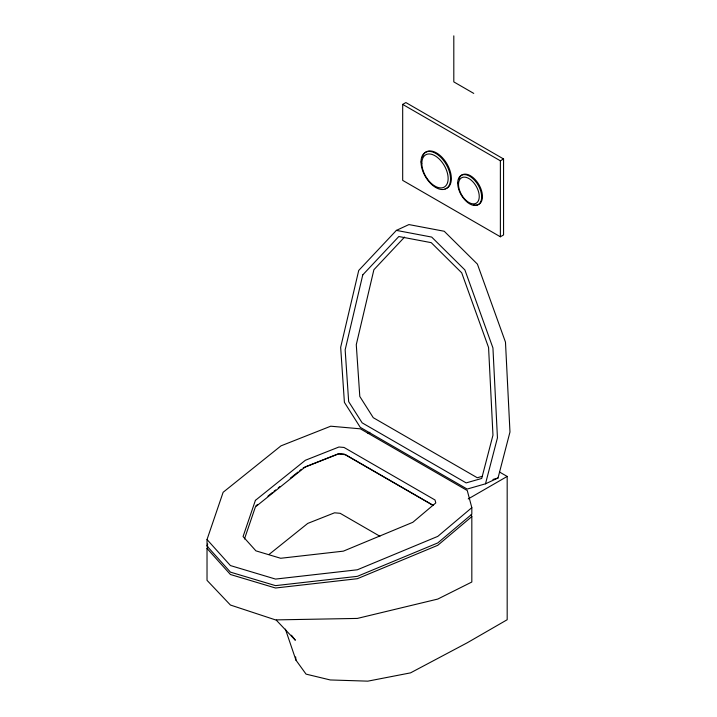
<?xml version="1.0" encoding="UTF-8"?>
<svg xmlns="http://www.w3.org/2000/svg" width="717" height="717" viewBox="0 0 717 717"><rect width="100%" height="100%" fill="white"/><g stroke="black" fill="none" stroke-linecap="round" stroke-linejoin="round"><path stroke-width="1.08" d="M485.49 483.814L497.446 437.827L492.938 347.942L464.885 269.933L431.697 237.076L396.384 230.39L358.724 270.452L340.665 347.306L344.402 402.354L360.266 427.35L467.17 489.066L485.49 483.814L498.019 478.006L509.975 432.019L505.476 342.134L477.414 264.125L444.226 231.259L408.914 224.573L396.384 230.39M207.025 539.534L223.13 492.292L280.992 445.857L330.734 426.203L360.373 428.829L467.269 490.545L471.822 507.654L471.822 514.214L437.773 542.93L357.353 576.343L275.534 585.637L230.426 572.13L207.025 546.085L207.025 539.534L230.426 565.57L275.534 579.085L357.353 569.782L437.773 536.379L471.822 507.654M207.025 546.085L207.742 543.988M471.257 514.447L471.822 516.59L471.822 582.016L437.773 599.071L357.353 618.421L275.534 619.9L230.426 605.031L207.025 580.349L207.025 548.46L207.742 546.363M244.47 538.978L255.404 506.928L305.37 466.83L338.944 453.556L344.026 454.013L433.077 505.422M404.576 237.076L373.889 269.726L356.277 344.68L359.8 396.474L373.27 417.697L477.28 477.746L482.469 476.258M471.822 516.59L437.773 545.305L357.353 578.709L275.534 588.012L230.426 574.505L207.025 548.46M255.906 505.808L257.627 504.427M267.934 496.155L272.227 492.704M273.948 491.324L275.669 489.953M278.241 487.883L279.962 486.502M290.268 478.23L298.003 472.028M299.724 470.648L301.436 469.268M268.938 554.537L307.736 523.41L334.552 512.807L340.154 513.309L379.885 536.244M402.685 104.404L405.876 102.567L503.567 158.968L503.567 234.934L500.376 236.78L402.685 180.379L402.685 104.404L500.376 160.805L503.567 158.968M367.973 433.373L369.873 432.27M468.219 498.933L507.179 476.438L507.179 619.73L467.269 642.764L410.527 672.869L367.848 681.15L330.268 679.958L306.051 674.123L295.951 660.151L285.402 629.132M303.157 467.887L338.2 454.04L345.513 454.686L433.131 505.279M492.929 479.467L498.019 478.006M499.525 472.037L507.179 476.438M473.749 93.407L453.807 81.89L453.807 35.85M276.242 620.115L295.35 640.236L291.469 635.217M295.637 656.889L295.951 660.151M500.376 160.805L500.376 236.78M422.313 157.364A20.883 12.055 60 0 1 445.051 160.94A20.883 12.055 60 0 1 445.051 188.876M458.907 179.322A16.939 9.778 60 0 1 478.938 184.69A16.939 9.778 60 0 1 473.57 204.73M362.766 274.889L345.155 349.833L348.668 401.628L362.148 422.851L466.158 482.899L481.716 478.445L492.964 435.174L488.573 347.521L461.712 272.827L431.24 242.66L398.822 236.52L362.766 274.889M255.404 500.367L243.063 536.558L255.915 550.853L280.688 558.274L343.362 551.149L412.822 522.299L435.793 502.922L435.013 499.982L344.026 447.453L338.944 447.005L305.37 460.269L255.404 500.367M421.013 161.952A20.883 12.055 60 0 0 443.169 189.503A20.883 12.055 60 0 0 443.169 159.972A20.883 12.055 60 0 0 421.013 161.952M421.829 163.342A18.606 10.746 60 0 0 441.564 187.89A18.606 10.746 60 0 0 441.564 161.576A18.606 10.746 60 0 0 421.829 163.342M458.513 184.52A14.663 8.461 60 0 0 474.062 203.861A14.663 8.461 60 0 0 474.062 183.131A14.663 8.461 60 0 0 458.513 184.52M457.697 183.131A16.939 9.778 60 0 0 475.667 205.474A16.939 9.778 60 0 0 475.667 181.526A16.939 9.778 60 0 0 457.697 183.131"/></g></svg>
